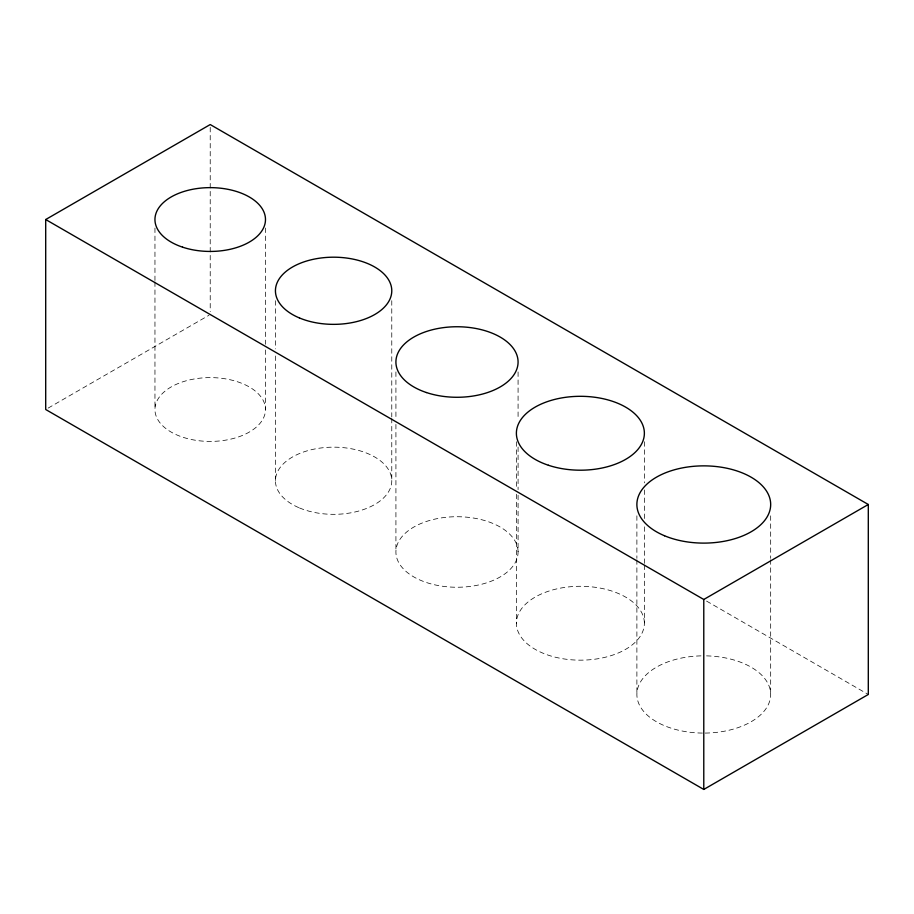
<?xml version="1.0" encoding="UTF-8"?>
<svg xmlns="http://www.w3.org/2000/svg" width="914" height="914" viewBox="0 0 914 914"><rect width="100%" height="100%" fill="white"/><g stroke="black" fill="none" stroke-linecap="round" stroke-linejoin="round"><path stroke-width="0.69" stroke-dasharray="4.57 3.43" d="M48.156 408.09L208.998 315.239M706.556 601.081L868.3 694.469M770.673 515.827L770.673 558.363M770.673 559.779L770.673 694.469M644.37 441.759L644.37 482.878M644.37 489.961L644.37 519.735M644.37 526.818L644.37 563.687M644.37 565.103L644.37 623.222A63.98 36.937 0 0 1 548.4 655.212A63.98 36.937 0 0 1 548.4 591.232A63.98 36.937 0 0 1 644.37 623.222M636.887 515.827L636.887 558.363M636.887 559.779L636.887 694.469M518.078 371.941L518.078 418.726M518.078 447.072L518.078 489.607M518.078 495.274L518.078 551.987A61.078 35.258 0 0 1 426.461 582.526A61.078 35.258 0 0 1 426.461 521.448A61.078 35.258 0 0 1 518.078 551.987M516.41 441.759L516.41 488.544M516.41 494.211L516.41 623.222M395.922 371.941L395.922 418.726M395.922 424.393L395.922 551.987M391.775 300.695L391.775 416.955M391.775 418.372L391.775 480.753M275.445 300.695L275.445 348.897M275.445 355.992L275.445 480.753M265.483 228.043L265.483 344.292M265.483 349.971L265.483 409.506A55.263 31.899 0 0 1 182.594 437.143A55.263 31.899 0 0 1 182.594 381.881A55.263 31.899 0 0 1 265.483 409.506M210.22 127.389L210.22 311.685M154.957 228.043L154.957 280.495M154.957 281.912L154.957 409.506M706.545 655.875A66.893 38.617 0 0 1 770.662 695.257A66.893 38.617 0 0 1 703.78 733.085M702.398 733.074A66.893 38.617 0 0 1 636.887 694.069A66.893 38.617 0 0 1 703.78 655.841M299.484 507.944A58.165 33.578 0 0 0 391.466 484.214A58.165 33.578 0 0 0 309.88 450.088A58.165 33.578 0 0 0 299.484 507.944"/><path stroke-width="1.37" d="M45.7 219.531L210.22 124.555L868.3 504.494L868.3 694.469L703.78 789.445L45.7 409.506L45.7 219.531L703.78 599.481L868.3 504.494M703.78 599.481L703.78 789.445M664.535 535.764A66.893 38.617 0 0 0 770.319 508.481A66.893 38.617 0 0 0 676.497 469.225A66.893 38.617 0 0 0 664.535 535.764M548.4 465.249A63.98 36.937 0 0 0 644.37 433.247A63.98 36.937 0 0 0 548.4 401.257A63.98 36.937 0 0 0 548.4 465.249M426.461 392.552A61.078 35.258 0 0 0 518.078 362.013A61.078 35.258 0 0 0 426.461 331.474A61.078 35.258 0 0 0 426.461 392.552M299.484 317.969A58.165 33.578 0 0 0 391.466 294.239A58.165 33.578 0 0 0 309.88 260.113A58.165 33.578 0 0 0 299.484 317.969M182.594 247.168A55.263 31.899 0 0 0 265.483 219.531A55.263 31.899 0 0 0 182.594 191.906A55.263 31.899 0 0 0 182.594 247.168"/></g></svg>
